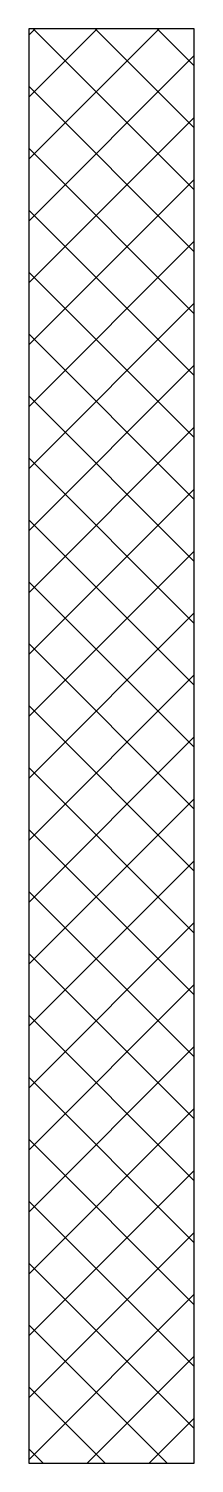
# Model space of a CAD drawing. Header units: millimetres. Extents: x 0 to 6, y 0 to 52.
import ezdxf

# ---------------------------------------------------------------- set-up
doc = ezdxf.new("R2010")
doc.units = ezdxf.units.MM

msp = doc.modelspace()

# ---------------------------------------------------------------- hatches: boundary and pattern name
h = msp.add_hatch()
h.set_pattern_fill('ANSI37', color=256, scale=0.5, style=0)
h.set_pattern_definition([(45, (-54.8062, -61.415), (-1.122532, 1.122532), []), (135, (-54.8062, -61.415), (-1.122532, -1.122532), [])])
h.paths.add_polyline_path([(6, 52), (6, 0), (0, 0), (0, 52)])

# ---------------------------------------------------------------- linework, layer by layer
msp.add_lwpolyline([(6, 52), (0, 52), (0, 0), (6, 0), (6, 52)], close=True)

doc.saveas('drawing.dxf')
